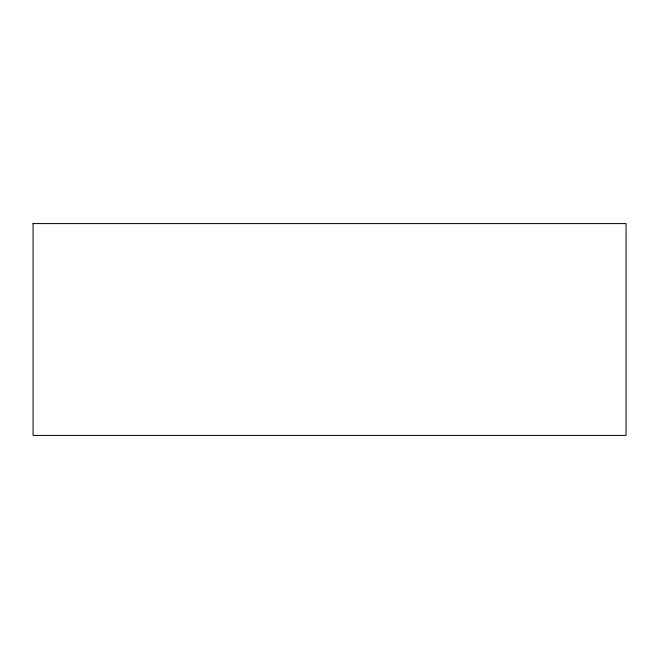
<?xml version="1.0" encoding="UTF-8"?>
<svg xmlns="http://www.w3.org/2000/svg" width="659" height="659" viewBox="0 0 659 659"><rect width="100%" height="100%" fill="white"/><g stroke="black" fill="none" stroke-linecap="round" stroke-linejoin="round"><path stroke-width="0.99" d="M33.065 223.59L33.065 435.41L626.05 435.41L626.05 223.59L33.065 223.59"/></g></svg>
